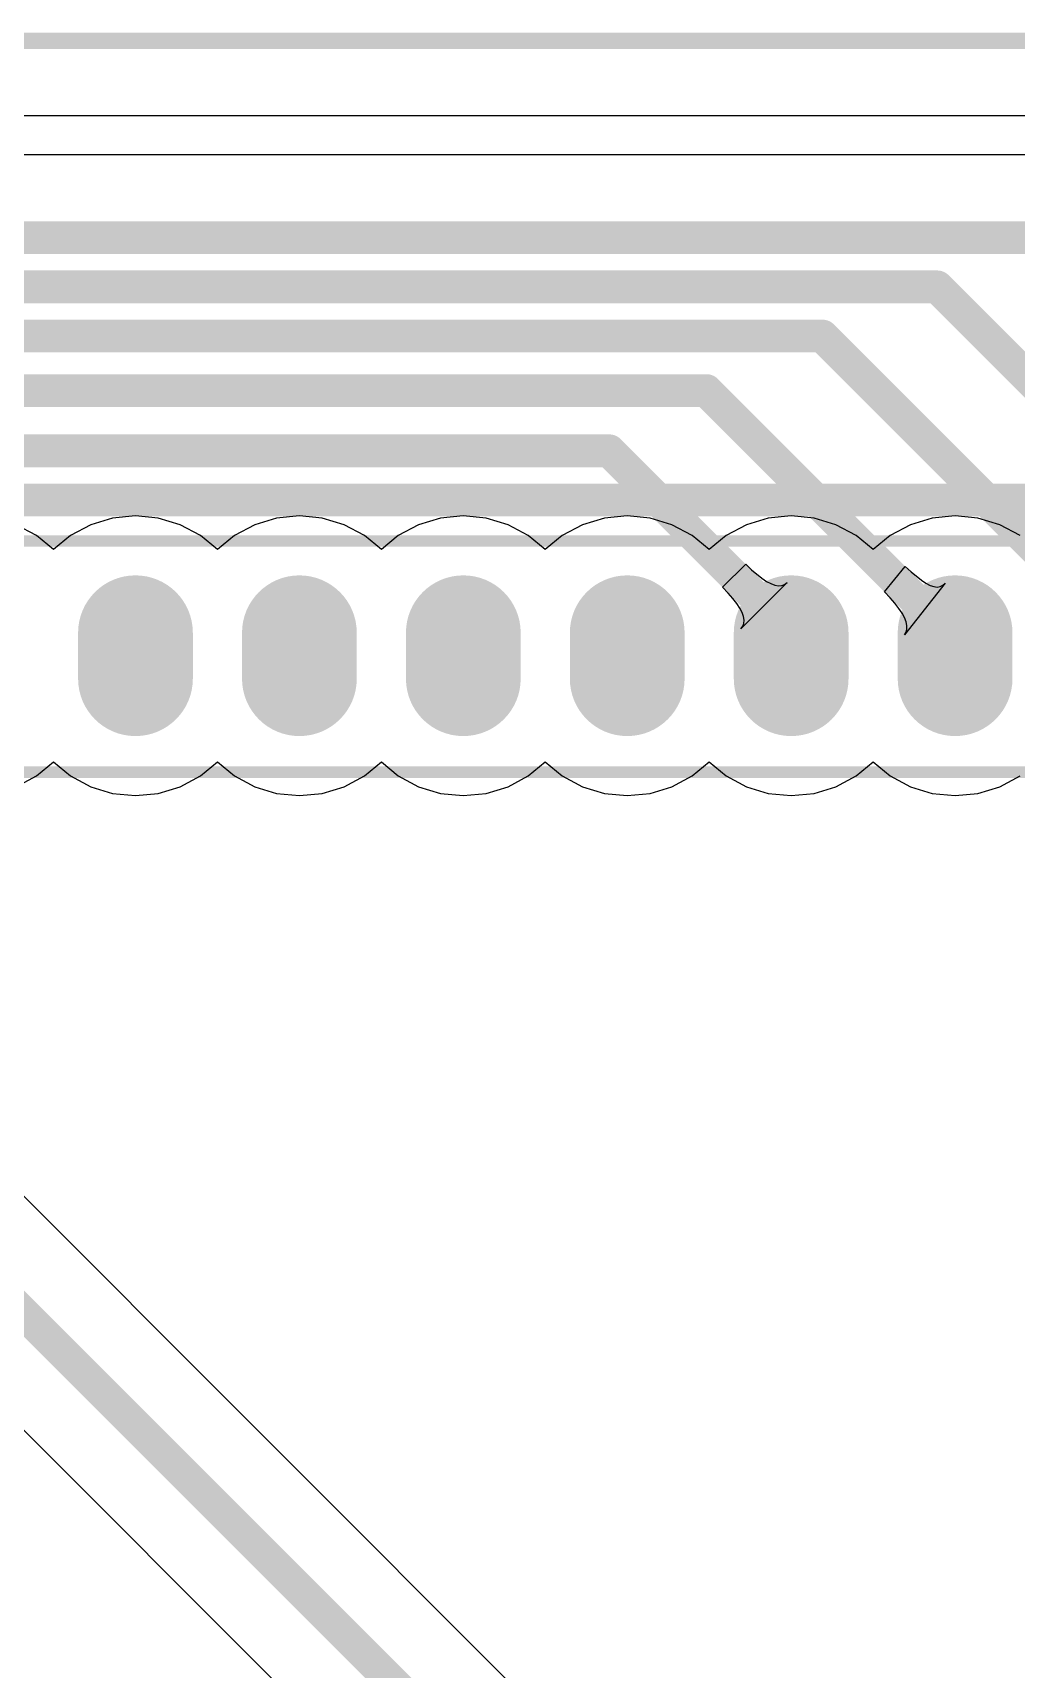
# Model space of a CAD drawing. Header units: millimetres. Extents: x 0 to 140, y 0 to 130.
# Drawn here: x 51.62 to 66.86, y 104.82 to 130.18 of the extents above; entities that cross this region are included whole.
import ezdxf

# ---------------------------------------------------------------- set-up
doc = ezdxf.new("R2010")
doc.units = ezdxf.units.MM
for name, color, linetype in [('BottomLayer', 5, 'Continuous'), ('BottomSolder', 6, 'Continuous'), ('KeepOutLayer', 6, 'Continuous'), ('MultiLayer', 9, 'Continuous'), ('PadHoleLayer', 156, 'Continuous'), ('TopLayer', 1, 'Continuous'), ('TopOverlay', 2, 'Continuous'), ('TopSolder', 216, 'Continuous')]:
    doc.layers.add(name, color=color, linetype=linetype)

msp = doc.modelspace()

# ---------------------------------------------------------------- hatches: boundary and pattern name
at = {"layer": 'BottomLayer'}
h = msp.add_hatch(color=5, dxfattribs=at)
edge = h.paths.add_edge_path()
edge.add_arc((53.213, 120.167), 0.787, 180, 360)
edge.add_line((54, 120.167), (54, 120.879))
edge.add_arc((53.213, 120.879), 0.787, 0, 180)
edge.add_line((52.426, 120.879), (52.426, 120.167))
h = msp.add_hatch(color=5, dxfattribs=at)
edge = h.paths.add_edge_path()
edge.add_arc((55.753, 120.167), 0.787, 180, 360)
edge.add_line((56.54, 120.167), (56.54, 120.879))
edge.add_arc((55.753, 120.879), 0.787, 0, 180)
edge.add_line((54.966, 120.879), (54.966, 120.167))
h = msp.add_hatch(color=5, dxfattribs=at)
edge = h.paths.add_edge_path()
edge.add_arc((58.293, 120.167), 0.787, 180, 360)
edge.add_line((59.08, 120.167), (59.08, 120.879))
edge.add_arc((58.293, 120.879), 0.787, 0, 180)
edge.add_line((57.506, 120.879), (57.506, 120.167))
h = msp.add_hatch(color=5, dxfattribs=at)
edge = h.paths.add_edge_path()
edge.add_arc((60.833, 120.167), 0.787, 180, 360)
edge.add_line((61.62, 120.167), (61.62, 120.879))
edge.add_arc((60.833, 120.879), 0.787, 0, 180)
edge.add_line((60.046, 120.879), (60.046, 120.167))
h = msp.add_hatch(color=5, dxfattribs=at)
edge = h.paths.add_edge_path()
edge.add_arc((63.373, 120.167), 0.787, 180, 360)
edge.add_line((64.16, 120.167), (64.16, 120.879))
edge.add_arc((63.373, 120.879), 0.787, 0, 180)
edge.add_line((62.586, 120.879), (62.586, 120.167))
h = msp.add_hatch(color=5, dxfattribs=at)
edge = h.paths.add_edge_path()
edge.add_arc((65.913, 120.167), 0.787, 180, 360)
edge.add_line((66.7, 120.167), (66.7, 120.879))
edge.add_arc((65.913, 120.879), 0.787, 0, 180)
edge.add_line((65.126, 120.879), (65.126, 120.167))
at = {"layer": 'BottomSolder'}
h = msp.add_hatch(color=6, dxfattribs=at)
edge = h.paths.add_edge_path()
edge.add_arc((53.213, 120.167), 0.889, 180, 360)
edge.add_line((54.102, 120.167), (54.102, 120.879))
edge.add_arc((53.213, 120.879), 0.889, 0, 180)
edge.add_line((52.324, 120.879), (52.324, 120.167))
h = msp.add_hatch(color=6, dxfattribs=at)
edge = h.paths.add_edge_path()
edge.add_arc((55.753, 120.167), 0.889, 180, 360)
edge.add_line((56.642, 120.167), (56.642, 120.879))
edge.add_arc((55.753, 120.879), 0.889, 0, 180)
edge.add_line((54.864, 120.879), (54.864, 120.167))
h = msp.add_hatch(color=6, dxfattribs=at)
edge = h.paths.add_edge_path()
edge.add_arc((58.293, 120.167), 0.889, 180, 360)
edge.add_line((59.182, 120.167), (59.182, 120.879))
edge.add_arc((58.293, 120.879), 0.889, 0, 180)
edge.add_line((57.404, 120.879), (57.404, 120.167))
h = msp.add_hatch(color=6, dxfattribs=at)
edge = h.paths.add_edge_path()
edge.add_arc((60.833, 120.167), 0.889, 180, 360)
edge.add_line((61.722, 120.167), (61.722, 120.879))
edge.add_arc((60.833, 120.879), 0.889, 0, 180)
edge.add_line((59.944, 120.879), (59.944, 120.167))
h = msp.add_hatch(color=6, dxfattribs=at)
edge = h.paths.add_edge_path()
edge.add_arc((63.373, 120.167), 0.889, 180, 360)
edge.add_line((64.262, 120.167), (64.262, 120.879))
edge.add_arc((63.373, 120.879), 0.889, 0, 180)
edge.add_line((62.484, 120.879), (62.484, 120.167))
h = msp.add_hatch(color=6, dxfattribs=at)
edge = h.paths.add_edge_path()
edge.add_arc((65.913, 120.167), 0.889, 180, 360)
edge.add_line((66.802, 120.167), (66.802, 120.879))
edge.add_arc((65.913, 120.879), 0.889, 0, 180)
edge.add_line((65.024, 120.879), (65.024, 120.167))
at = {"layer": 'MultiLayer'}
h = msp.add_hatch(color=9, dxfattribs=at)
edge = h.paths.add_edge_path()
edge.add_arc((53.213, 120.167), 0.787, 180, 360)
edge.add_line((54, 120.167), (54, 120.879))
edge.add_arc((53.213, 120.879), 0.787, 0, 180)
edge.add_line((52.426, 120.879), (52.426, 120.167))
h = msp.add_hatch(color=9, dxfattribs=at)
edge = h.paths.add_edge_path()
edge.add_arc((55.753, 120.167), 0.787, 180, 360)
edge.add_line((56.54, 120.167), (56.54, 120.879))
edge.add_arc((55.753, 120.879), 0.787, 0, 180)
edge.add_line((54.966, 120.879), (54.966, 120.167))
h = msp.add_hatch(color=9, dxfattribs=at)
edge = h.paths.add_edge_path()
edge.add_arc((58.293, 120.167), 0.787, 180, 360)
edge.add_line((59.08, 120.167), (59.08, 120.879))
edge.add_arc((58.293, 120.879), 0.787, 0, 180)
edge.add_line((57.506, 120.879), (57.506, 120.167))
h = msp.add_hatch(color=9, dxfattribs=at)
edge = h.paths.add_edge_path()
edge.add_arc((60.833, 120.167), 0.787, 180, 360)
edge.add_line((61.62, 120.167), (61.62, 120.879))
edge.add_arc((60.833, 120.879), 0.787, 0, 180)
edge.add_line((60.046, 120.879), (60.046, 120.167))
h = msp.add_hatch(color=9, dxfattribs=at)
edge = h.paths.add_edge_path()
edge.add_arc((63.373, 120.167), 0.787, 180, 360)
edge.add_line((64.16, 120.167), (64.16, 120.879))
edge.add_arc((63.373, 120.879), 0.787, 0, 180)
edge.add_line((62.586, 120.879), (62.586, 120.167))
h = msp.add_hatch(color=9, dxfattribs=at)
edge = h.paths.add_edge_path()
edge.add_arc((65.913, 120.167), 0.787, 180, 360)
edge.add_line((66.7, 120.167), (66.7, 120.879))
edge.add_arc((65.913, 120.879), 0.787, 0, 180)
edge.add_line((65.126, 120.879), (65.126, 120.167))
at = {"layer": 'PadHoleLayer'}
h = msp.add_hatch(color=156, dxfattribs=at)
edge = h.paths.add_edge_path()
edge.add_arc((53.213, 120.523), 0.495, 0, 360)
h = msp.add_hatch(color=156, dxfattribs=at)
edge = h.paths.add_edge_path()
edge.add_arc((55.753, 120.523), 0.495, 0, 360)
h = msp.add_hatch(color=156, dxfattribs=at)
edge = h.paths.add_edge_path()
edge.add_arc((58.293, 120.523), 0.495, 0, 360)
h = msp.add_hatch(color=156, dxfattribs=at)
edge = h.paths.add_edge_path()
edge.add_arc((60.833, 120.523), 0.495, 0, 360)
h = msp.add_hatch(color=156, dxfattribs=at)
edge = h.paths.add_edge_path()
edge.add_arc((63.373, 120.523), 0.495, 0, 360)
h = msp.add_hatch(color=156, dxfattribs=at)
edge = h.paths.add_edge_path()
edge.add_arc((65.913, 120.523), 0.495, 0, 360)
at = {"layer": 'TopLayer'}
h = msp.add_hatch(color=1, dxfattribs=at)
edge = h.paths.add_edge_path()
edge.add_arc((53.213, 120.167), 0.787, 180, 360)
edge.add_line((54, 120.167), (54, 120.879))
edge.add_arc((53.213, 120.879), 0.787, 0, 180)
edge.add_line((52.426, 120.879), (52.426, 120.167))
h = msp.add_hatch(color=1, dxfattribs=at)
edge = h.paths.add_edge_path()
edge.add_arc((55.753, 120.167), 0.787, 180, 360)
edge.add_line((56.54, 120.167), (56.54, 120.879))
edge.add_arc((55.753, 120.879), 0.787, 0, 180)
edge.add_line((54.966, 120.879), (54.966, 120.167))
h = msp.add_hatch(color=1, dxfattribs=at)
edge = h.paths.add_edge_path()
edge.add_arc((58.293, 120.167), 0.787, 180, 360)
edge.add_line((59.08, 120.167), (59.08, 120.879))
edge.add_arc((58.293, 120.879), 0.787, 0, 180)
edge.add_line((57.506, 120.879), (57.506, 120.167))
h = msp.add_hatch(color=1, dxfattribs=at)
edge = h.paths.add_edge_path()
edge.add_arc((60.833, 120.167), 0.787, 180, 360)
edge.add_line((61.62, 120.167), (61.62, 120.879))
edge.add_arc((60.833, 120.879), 0.787, 0, 180)
edge.add_line((60.046, 120.879), (60.046, 120.167))
h = msp.add_hatch(color=1, dxfattribs=at)
edge = h.paths.add_edge_path()
edge.add_arc((63.373, 120.167), 0.787, 180, 360)
edge.add_line((64.16, 120.167), (64.16, 120.879))
edge.add_arc((63.373, 120.879), 0.787, 0, 180)
edge.add_line((62.586, 120.879), (62.586, 120.167))
h = msp.add_hatch(color=1, dxfattribs=at)
edge = h.paths.add_edge_path()
edge.add_arc((65.913, 120.167), 0.787, 180, 360)
edge.add_line((66.7, 120.167), (66.7, 120.879))
edge.add_arc((65.913, 120.879), 0.787, 0, 180)
edge.add_line((65.126, 120.879), (65.126, 120.167))
at = {"layer": 'TopSolder'}
h = msp.add_hatch(color=216, dxfattribs=at)
edge = h.paths.add_edge_path()
edge.add_arc((53.213, 120.167), 0.889, 180, 360)
edge.add_line((54.102, 120.167), (54.102, 120.879))
edge.add_arc((53.213, 120.879), 0.889, 0, 180)
edge.add_line((52.324, 120.879), (52.324, 120.167))
h = msp.add_hatch(color=216, dxfattribs=at)
edge = h.paths.add_edge_path()
edge.add_arc((55.753, 120.167), 0.889, 180, 360)
edge.add_line((56.642, 120.167), (56.642, 120.879))
edge.add_arc((55.753, 120.879), 0.889, 0, 180)
edge.add_line((54.864, 120.879), (54.864, 120.167))
h = msp.add_hatch(color=216, dxfattribs=at)
edge = h.paths.add_edge_path()
edge.add_arc((58.293, 120.167), 0.889, 180, 360)
edge.add_line((59.182, 120.167), (59.182, 120.879))
edge.add_arc((58.293, 120.879), 0.889, 0, 180)
edge.add_line((57.404, 120.879), (57.404, 120.167))
h = msp.add_hatch(color=216, dxfattribs=at)
edge = h.paths.add_edge_path()
edge.add_arc((60.833, 120.167), 0.889, 180, 360)
edge.add_line((61.722, 120.167), (61.722, 120.879))
edge.add_arc((60.833, 120.879), 0.889, 0, 180)
edge.add_line((59.944, 120.879), (59.944, 120.167))
h = msp.add_hatch(color=216, dxfattribs=at)
edge = h.paths.add_edge_path()
edge.add_arc((63.373, 120.167), 0.889, 180, 360)
edge.add_line((64.262, 120.167), (64.262, 120.879))
edge.add_arc((63.373, 120.879), 0.889, 0, 180)
edge.add_line((62.484, 120.879), (62.484, 120.167))
h = msp.add_hatch(color=216, dxfattribs=at)
edge = h.paths.add_edge_path()
edge.add_arc((65.913, 120.167), 0.889, 180, 360)
edge.add_line((66.802, 120.167), (66.802, 120.879))
edge.add_arc((65.913, 120.879), 0.889, 0, 180)
edge.add_line((65.024, 120.879), (65.024, 120.167))

# ---------------------------------------------------------------- linework, layer by layer
at = {"layer": 'BottomLayer'}
for p, q in [((1.153, 128.895), (138.928, 128.895)), ((51.68, 122.385), (51.366, 122.553)), ((52.52, 122.553), (52.206, 122.385)), ((52.859, 122.656), (52.52, 122.553)), ((53.213, 122.691), (52.859, 122.656)), ((53.567, 122.656), (53.213, 122.691)), ((53.906, 122.553), (53.567, 122.656)), ((54.22, 122.385), (53.906, 122.553)), ((55.06, 122.553), (54.746, 122.385)), ((55.399, 122.656), (55.06, 122.553)), ((55.753, 122.691), (55.399, 122.656)), ((56.107, 122.656), (55.753, 122.691)), ((56.446, 122.553), (56.107, 122.656)), ((56.76, 122.385), (56.446, 122.553)), ((57.6, 122.553), (57.286, 122.385)), ((57.939, 122.656), (57.6, 122.553)), ((58.293, 122.691), (57.939, 122.656)), ((58.647, 122.656), (58.293, 122.691)), ((58.986, 122.553), (58.647, 122.656)), ((59.3, 122.385), (58.986, 122.553)), ((60.14, 122.553), (59.826, 122.385)), ((60.479, 122.656), (60.14, 122.553)), ((60.833, 122.691), (60.479, 122.656)), ((61.187, 122.656), (60.833, 122.691)), ((61.526, 122.553), (61.187, 122.656)), ((61.84, 122.385), (61.526, 122.553)), ((62.68, 122.553), (62.366, 122.385)), ((63.019, 122.656), (62.68, 122.553)), ((63.373, 122.691), (63.019, 122.656)), ((63.727, 122.656), (63.373, 122.691)), ((64.066, 122.553), (63.727, 122.656)), ((64.38, 122.385), (64.066, 122.553)), ((65.22, 122.553), (64.906, 122.385)), ((65.559, 122.656), (65.22, 122.553)), ((65.913, 122.691), (65.559, 122.656)), ((66.267, 122.656), (65.913, 122.691)), ((66.606, 122.553), (66.267, 122.656)), ((66.92, 122.385), (66.606, 122.553)), ((51.943, 122.169), (51.68, 122.385)), ((52.206, 122.385), (51.943, 122.169)), ((54.483, 122.169), (54.22, 122.385)), ((54.746, 122.385), (54.483, 122.169)), ((57.023, 122.169), (56.76, 122.385)), ((57.286, 122.385), (57.023, 122.169)), ((59.563, 122.169), (59.3, 122.385)), ((59.826, 122.385), (59.563, 122.169)), ((62.103, 122.169), (61.84, 122.385)), ((62.366, 122.385), (62.103, 122.169)), ((64.643, 122.169), (64.38, 122.385)), ((64.906, 122.385), (64.643, 122.169)), ((51.68, 118.661), (51.943, 118.877)), ((51.943, 118.877), (52.206, 118.661)), ((54.22, 118.661), (54.483, 118.877)), ((54.483, 118.877), (54.746, 118.661)), ((56.76, 118.661), (57.023, 118.877)), ((57.023, 118.877), (57.286, 118.661)), ((59.3, 118.661), (59.563, 118.877)), ((59.563, 118.877), (59.826, 118.661)), ((61.84, 118.661), (62.103, 118.877)), ((62.103, 118.877), (62.366, 118.661)), ((64.38, 118.661), (64.643, 118.877)), ((64.643, 118.877), (64.906, 118.661)), ((51.366, 118.493), (51.68, 118.661)), ((52.206, 118.661), (52.52, 118.493)), ((52.52, 118.493), (52.859, 118.39)), ((53.567, 118.39), (53.906, 118.493)), ((53.906, 118.493), (54.22, 118.661)), ((54.746, 118.661), (55.06, 118.493)), ((55.06, 118.493), (55.399, 118.39)), ((56.107, 118.39), (56.446, 118.493)), ((56.446, 118.493), (56.76, 118.661)), ((57.286, 118.661), (57.6, 118.493)), ((57.6, 118.493), (57.939, 118.39)), ((58.647, 118.39), (58.986, 118.493)), ((58.986, 118.493), (59.3, 118.661)), ((59.826, 118.661), (60.14, 118.493)), ((60.14, 118.493), (60.479, 118.39)), ((61.187, 118.39), (61.526, 118.493)), ((61.526, 118.493), (61.84, 118.661)), ((62.366, 118.661), (62.68, 118.493)), ((62.68, 118.493), (63.019, 118.39)), ((63.727, 118.39), (64.066, 118.493)), ((64.066, 118.493), (64.38, 118.661)), ((64.906, 118.661), (65.22, 118.493)), ((65.22, 118.493), (65.559, 118.39)), ((66.267, 118.39), (66.606, 118.493)), ((66.606, 118.493), (66.92, 118.661)), ((52.859, 118.39), (53.213, 118.355)), ((53.213, 118.355), (53.567, 118.39)), ((55.399, 118.39), (55.753, 118.355)), ((55.753, 118.355), (56.107, 118.39)), ((57.939, 118.39), (58.293, 118.355)), ((58.293, 118.355), (58.647, 118.39)), ((60.479, 118.39), (60.833, 118.355)), ((60.833, 118.355), (61.187, 118.39)), ((63.019, 118.39), (63.373, 118.355)), ((63.373, 118.355), (63.727, 118.39)), ((65.559, 118.39), (65.913, 118.355)), ((65.913, 118.355), (66.267, 118.39)), ((75.201, 88.427), (47.406, 116.222)), ((47.636, 112.368), (73.014, 86.99))]:
    msp.add_line(p, q, dxfattribs=at)
at = {"layer": 'BottomLayer', "const_width": 0.508}
for points in [[(50.19, 122.936), (74.016, 122.936)], [(46.5, 115.316), (74.295, 87.521)]]:
    msp.add_lwpolyline(points, dxfattribs=at)
at = {"layer": 'KeepOutLayer', "const_width": 0.254}
msp.add_lwpolyline([(0, 130.048), (140.081, 130.048)], dxfattribs=at)
at = {"layer": 'TopLayer'}
for p, q in [((1.153, 128.895), (138.928, 128.895)), ((67.412, 128.281), (32.258, 128.281)), ((62.309, 121.583), (62.668, 121.943)), ((62.668, 121.943), (62.758, 121.856)), ((62.758, 121.856), (62.921, 121.722)), ((62.921, 121.722), (62.993, 121.675)), ((64.818, 121.513), (65.142, 121.907)), ((65.142, 121.907), (65.231, 121.822)), ((65.231, 121.822), (65.39, 121.691)), ((62.395, 121.493), (62.309, 121.583)), ((62.469, 121.409), (62.395, 121.493)), ((63.31, 121.657), (62.594, 120.942)), ((62.993, 121.675), (63.06, 121.64)), ((63.06, 121.64), (63.122, 121.618)), ((63.122, 121.618), (63.177, 121.608)), ((63.177, 121.608), (63.227, 121.612)), ((63.227, 121.612), (63.271, 121.628)), ((63.271, 121.628), (63.31, 121.657)), ((64.905, 121.422), (64.818, 121.513)), ((65.758, 121.648), (65.128, 120.847)), ((65.39, 121.691), (65.461, 121.645)), ((65.461, 121.645), (65.526, 121.613)), ((65.526, 121.613), (65.584, 121.594)), ((65.584, 121.594), (65.637, 121.587)), ((65.637, 121.587), (65.683, 121.595)), ((65.683, 121.595), (65.724, 121.615)), ((65.724, 121.615), (65.758, 121.648)), ((62.529, 121.331), (62.469, 121.409)), ((62.577, 121.258), (62.529, 121.331)), ((62.612, 121.191), (62.577, 121.258)), ((64.98, 121.337), (64.905, 121.422)), ((65.042, 121.257), (64.98, 121.337)), ((65.091, 121.182), (65.042, 121.257)), ((62.594, 120.942), (62.623, 120.98)), ((62.634, 121.13), (62.612, 121.191)), ((62.623, 120.98), (62.64, 121.024)), ((62.643, 121.074), (62.634, 121.13)), ((62.64, 121.024), (62.643, 121.074)), ((65.129, 121.113), (65.091, 121.182)), ((65.154, 121.049), (65.129, 121.113)), ((65.166, 120.99), (65.154, 121.049)), ((65.166, 120.937), (65.166, 120.99)), ((65.128, 120.847), (65.153, 120.889)), ((65.153, 120.889), (65.166, 120.937)), ((51.68, 118.661), (51.943, 118.877)), ((51.943, 118.877), (52.206, 118.661)), ((54.22, 118.661), (54.483, 118.877)), ((54.483, 118.877), (54.746, 118.661)), ((56.76, 118.661), (57.023, 118.877)), ((57.023, 118.877), (57.286, 118.661)), ((59.3, 118.661), (59.563, 118.877)), ((59.563, 118.877), (59.826, 118.661)), ((61.84, 118.661), (62.103, 118.877)), ((62.103, 118.877), (62.366, 118.661)), ((64.38, 118.661), (64.643, 118.877)), ((64.643, 118.877), (64.906, 118.661)), ((51.366, 118.493), (51.68, 118.661)), ((52.206, 118.661), (52.52, 118.493)), ((52.52, 118.493), (52.859, 118.39)), ((53.567, 118.39), (53.906, 118.493)), ((53.906, 118.493), (54.22, 118.661)), ((54.746, 118.661), (55.06, 118.493)), ((55.06, 118.493), (55.399, 118.39)), ((56.107, 118.39), (56.446, 118.493)), ((56.446, 118.493), (56.76, 118.661)), ((57.286, 118.661), (57.6, 118.493)), ((57.6, 118.493), (57.939, 118.39)), ((58.647, 118.39), (58.986, 118.493)), ((58.986, 118.493), (59.3, 118.661)), ((59.826, 118.661), (60.14, 118.493)), ((60.14, 118.493), (60.479, 118.39)), ((61.187, 118.39), (61.526, 118.493)), ((61.526, 118.493), (61.84, 118.661)), ((62.366, 118.661), (62.68, 118.493)), ((62.68, 118.493), (63.019, 118.39)), ((63.727, 118.39), (64.066, 118.493)), ((64.066, 118.493), (64.38, 118.661)), ((64.906, 118.661), (65.22, 118.493)), ((65.22, 118.493), (65.559, 118.39)), ((66.267, 118.39), (66.606, 118.493)), ((66.606, 118.493), (66.92, 118.661)), ((52.859, 118.39), (53.213, 118.355)), ((53.213, 118.355), (53.567, 118.39)), ((55.399, 118.39), (55.753, 118.355)), ((55.753, 118.355), (56.107, 118.39)), ((57.939, 118.39), (58.293, 118.355)), ((58.293, 118.355), (58.647, 118.39)), ((60.479, 118.39), (60.833, 118.355)), ((60.833, 118.355), (61.187, 118.39)), ((63.019, 118.39), (63.373, 118.355)), ((63.373, 118.355), (63.727, 118.39)), ((65.559, 118.39), (65.913, 118.355)), ((65.913, 118.355), (66.267, 118.39))]:
    msp.add_line(p, q, dxfattribs=at)
at = {"layer": 'TopLayer', "const_width": 0.508}
for points in [[(32.258, 127), (67.412, 127)], [(32.574, 126.238), (65.634, 126.238)], [(65.634, 126.238), (70.993, 120.879)], [(33.147, 125.476), (63.856, 125.476)], [(63.856, 125.476), (68.453, 120.879)], [(33.572, 124.631), (62.059, 124.631)], [(62.059, 124.631), (65.913, 120.777)], [(33.717, 123.698), (60.554, 123.698)], [(60.554, 123.698), (63.373, 120.879)], [(63.373, 120.523), (63.373, 120.879)], [(65.913, 120.523), (65.913, 120.777)]]:
    msp.add_lwpolyline(points, dxfattribs=at)
at = {"layer": 'TopLayer', "const_width": 0.254}
for points in [[(65.507, 126.238, 1), (65.761, 126.238, 1)], [(65.507, 126.238, 1), (65.761, 126.238, 1)], [(63.729, 125.476, 1), (63.983, 125.476, 1)], [(63.729, 125.476, 1), (63.983, 125.476, 1)], [(61.932, 124.631, 1), (62.186, 124.631, 1)], [(61.932, 124.631, 1), (62.186, 124.631, 1)], [(60.427, 123.698, 1), (60.681, 123.698, 1)], [(60.427, 123.698, 1), (60.681, 123.698, 1)], [(63.246, 120.879, 1), (63.5, 120.879, 1)], [(63.246, 120.879, 1), (63.5, 120.879, 1)], [(65.786, 120.777, 1), (66.04, 120.777, 1)], [(65.786, 120.777, 1), (66.04, 120.777, 1)], [(63.246, 120.523, 1), (63.5, 120.523, 1)], [(65.786, 120.523, 1), (66.04, 120.523, 1)]]:
    msp.add_lwpolyline(points, format="xyb", close=True, dxfattribs=at)
at = {"layer": 'TopOverlay', "const_width": 0.178}
for points in [[(35.433, 122.301), (78.816, 122.301)], [(35.433, 118.72), (78.816, 118.72)]]:
    msp.add_lwpolyline(points, dxfattribs=at)

doc.saveas('drawing.dxf')
